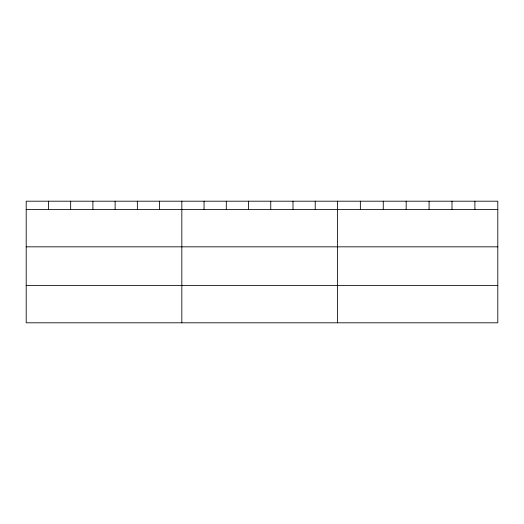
<?xml version="1.0" encoding="UTF-8"?>
<svg xmlns="http://www.w3.org/2000/svg" width="524" height="524" viewBox="0 0 524 524"><rect width="100%" height="100%" fill="white"/><g stroke="black" fill="none" stroke-linecap="round" stroke-linejoin="round"><path stroke-width="0.79" d="M497.8 209.41L497.8 322.804L26.2 322.804L26.2 201.196L497.8 201.196L497.8 209.41L26.2 209.41M26.2 246.83L497.8 246.83M26.2 285.384L497.8 285.384M474.895 201.196L474.895 209.41M451.989 201.196L451.989 209.41M429.084 201.196L429.084 209.41M406.172 201.196L406.172 209.41M383.267 201.196L383.267 209.41M360.361 201.196L360.361 209.41M337.456 201.196L337.456 322.804M315.225 201.196L315.225 209.41M292.988 201.196L292.988 209.41M270.757 201.196L270.757 209.41M248.527 201.196L248.527 209.41M226.296 201.196L226.296 209.41M204.059 201.196L204.059 209.41M181.828 201.196L181.828 322.804M159.597 201.196L159.597 209.41M137.36 201.196L137.36 209.41M115.129 201.196L115.129 209.41M92.899 201.196L92.899 209.41M70.668 201.196L70.668 209.41M48.431 201.196L48.431 209.41"/></g></svg>
